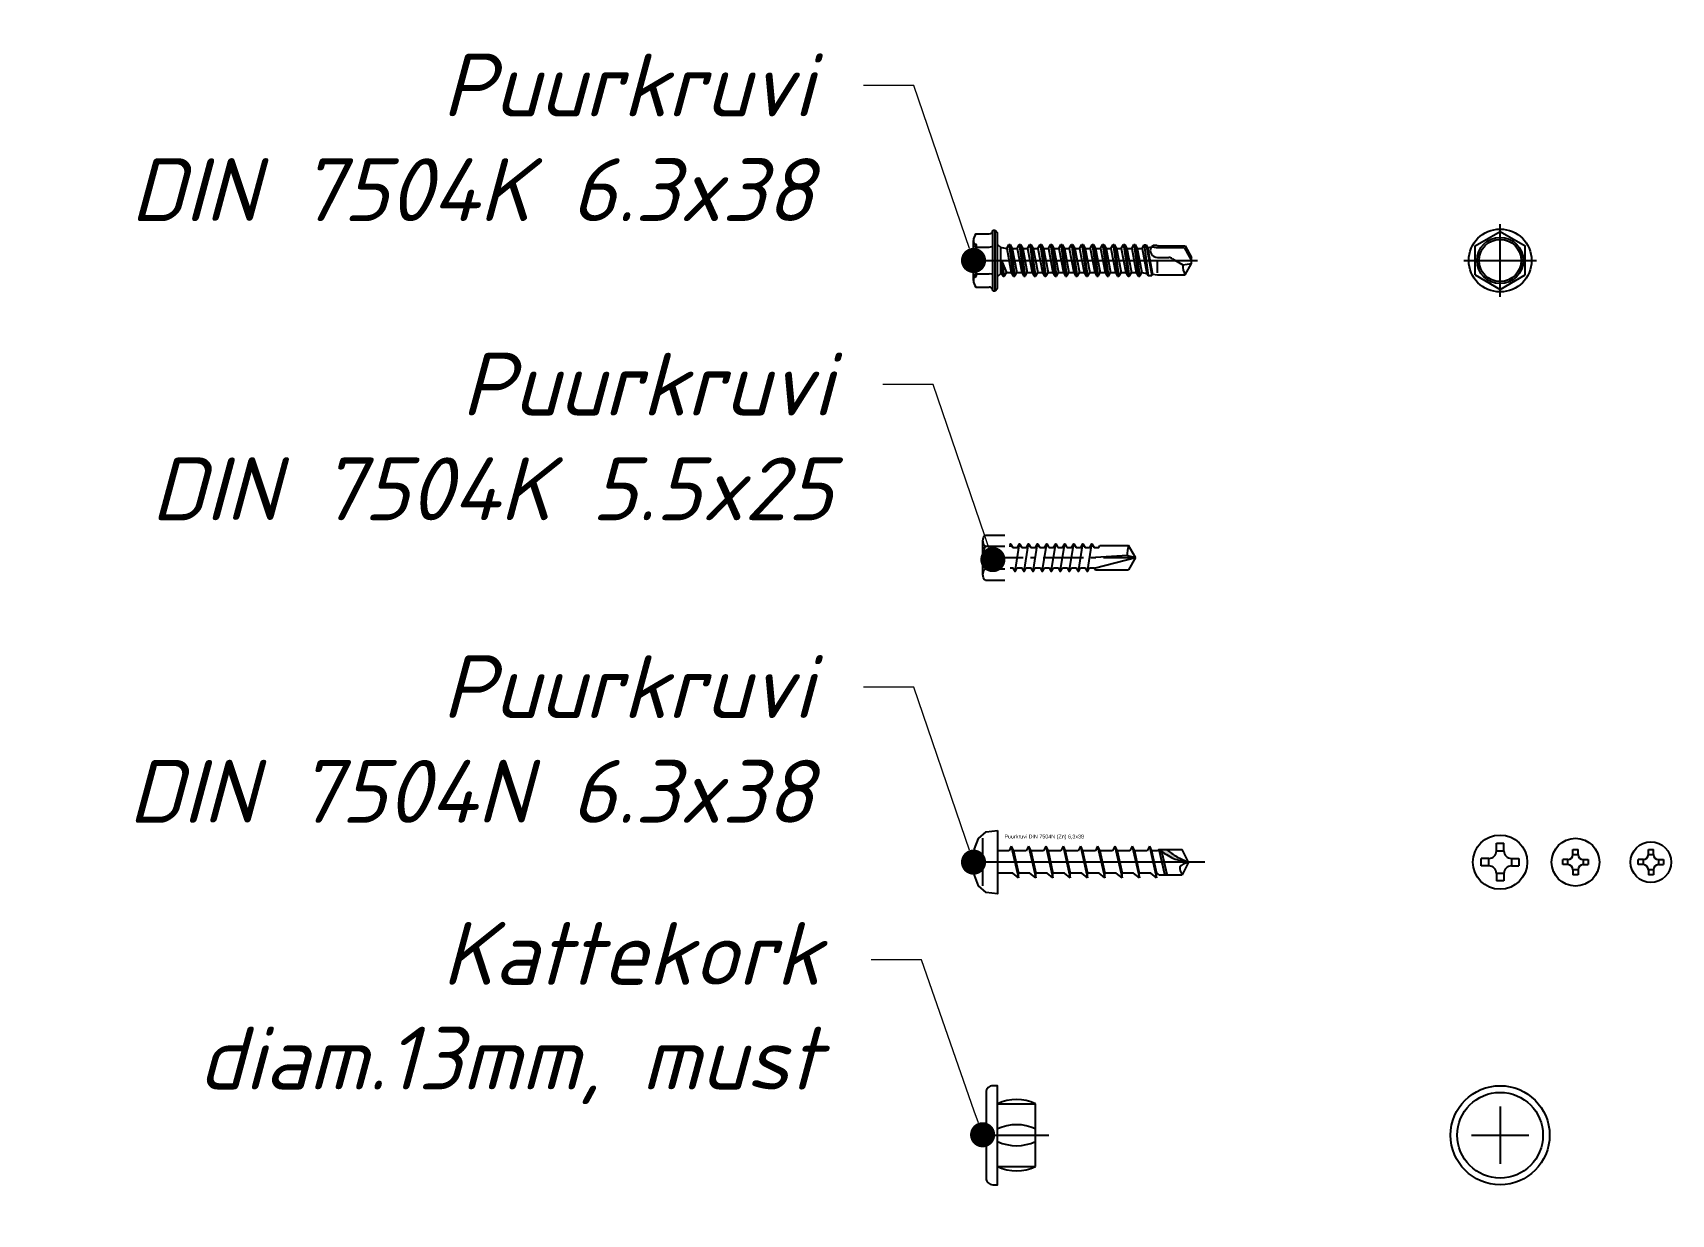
# Model space of a CAD drawing. Header units: millimetres. Extents: x -29692 to 34729, y -8412 to 43293.
# Drawn here: x -16602 to -16276, y 983.1 to 1218.2 of the extents above; entities that cross this region are included whole.
import ezdxf
from ezdxf import colors
from ezdxf.entities.mleader import LeaderData, LeaderLine
from ezdxf.math import Vec2, Vec3

# ---------------------------------------------------------------- set-up
doc = ezdxf.new("R2010")
doc.units = ezdxf.units.MM
doc.linetypes.add('GOST2.303 6', pattern=[12, 8, -1.5, 1, -1.5])
doc.layers.add('_0_004_Текст_01', color=7, linetype='Continuous', lineweight=18)
doc.styles.add('_DZ_2.5', font='isocpeui.ttf', dxfattribs={"height": 2.5})
doc.styles.get("Standard").update_dxf_attribs({"font": 'arial.ttf'})

# ---------------------------------------------------------------- blocks, each defined once
blk = doc.blocks.new('Needikatted_13')
at = {"color": 0, "linetype": 'ByBlock', "lineweight": -2}
for p, q in [((0, 6.25), (7.54, 6.25)), ((7.54, -6.25), (7.54, 6.25)), ((-5, 0), (10.22, 0)), ((0, -6.25), (7.54, -6.25))]:
    blk.add_line(p, q, dxfattribs=at)
blk.add_lwpolyline([(-2.29, -8.53, 0.414214), (-0.97, -9.85), (0, -9.85), (0, 9.85), (-0.97, 9.85, 0.414214), (-2.29, 8.53)], format="xyb", close=True, dxfattribs=at)
for centre, start, end in [((3.77, -1.8), 64.8997, 115.1003), ((3.77, -6.8), 64.8997, 115.1003), ((3.77, 6.8), 244.8997, 295.1003), ((3.77, 1.8), 244.8997, 295.1003)]:
    blk.add_arc(centre, 8.89, start, end, dxfattribs=at)
blk = doc.blocks.new('*U1148')
at = {"color": 0, "linetype": 'ByBlock', "lineweight": -2}
for p, q in [((-4.8, -3.97), (-4.8, 3.97)), ((-4.34, 5.29), (-1.67, 5.29)), ((-0.94, 6.01), (-0.52, 6.01)), ((-0.94, -6.01), (-0.94, 6.01)), ((-0.52, 6.01), (0, 5.5)), ((-0.52, -6.01), (-0.52, 6.01)), ((0, -5.5), (0, 5.5)), ((-5.94, 0), (39.76, 0)), ((-4.34, 2.65), (-1.67, 2.65)), ((0, 3.21), (0.63, 2.57)), ((0.63, -2.57), (0.63, 2.57)), ((0.63, 2.57), (0.86, 2.57)), ((0.86, 2.57), (1.81, 2.41)), ((1.81, 2.41), (2.24, 3.15)), ((1.81, 2.41), (2.72, -2.41)), ((2.24, 3.15), (2.49, 3.15)), ((2.24, 3.15), (3.15, -3.15)), ((2.49, 3.15), (2.92, 2.41)), ((2.49, 3.15), (3.4, -3.15)), ((2.92, 2.41), (3.88, 2.41)), ((2.92, 2.41), (3.83, -2.41)), ((3.88, 2.41), (4.31, 3.15)), ((3.88, 2.41), (4.79, -2.41)), ((4.31, 3.15), (4.56, 3.15)), ((4.31, 3.15), (5.22, -3.15)), ((4.56, 3.15), (4.99, 2.41)), ((4.56, 3.15), (5.47, -3.15)), ((4.99, 2.41), (5.9, -2.41)), ((4.99, 2.41), (5.95, 2.41)), ((5.95, 2.41), (6.38, 3.15)), ((5.95, 2.41), (6.87, -2.41)), ((6.38, 3.15), (6.63, 3.15)), ((6.38, 3.15), (7.3, -3.15)), ((6.63, 3.15), (7.06, 2.41)), ((6.63, 3.15), (7.55, -3.15)), ((7.06, 2.41), (7.98, -2.41)), ((7.06, 2.41), (8.03, 2.41)), ((8.03, 2.41), (8.46, 3.15)), ((8.03, 2.41), (8.94, -2.41)), ((8.46, 3.15), (8.71, 3.15)), ((8.46, 3.15), (9.37, -3.15)), ((8.71, 3.15), (9.14, 2.41)), ((8.71, 3.15), (9.62, -3.15)), ((9.14, 2.41), (10.05, -2.41)), ((9.14, 2.41), (10.1, 2.41)), ((10.1, 2.41), (10.53, 3.15)), ((10.1, 2.41), (11.01, -2.41)), ((10.53, 3.15), (10.78, 3.15)), ((10.53, 3.15), (11.44, -3.15)), ((10.78, 3.15), (11.21, 2.41)), ((10.78, 3.15), (11.69, -3.15)), ((11.21, 2.41), (12.12, -2.41)), ((11.21, 2.41), (12.17, 2.41)), ((12.17, 2.41), (12.6, 3.15)), ((12.17, 2.41), (13.09, -2.41)), ((12.6, 3.15), (12.85, 3.15)), ((12.6, 3.15), (13.52, -3.15)), ((12.85, 3.15), (13.28, 2.41)), ((12.85, 3.15), (13.77, -3.15)), ((13.28, 2.41), (14.19, -2.41)), ((13.28, 2.41), (14.25, 2.41)), ((14.25, 2.41), (14.68, 3.15)), ((14.25, 2.41), (15.16, -2.41)), ((14.68, 3.15), (14.93, 3.15)), ((14.68, 3.15), (15.59, -3.15)), ((14.93, 3.15), (15.36, 2.41)), ((14.93, 3.15), (15.84, -3.15)), ((15.36, 2.41), (16.27, -2.41)), ((15.36, 2.41), (16.32, 2.41)), ((16.32, 2.41), (16.75, 3.15)), ((16.32, 2.41), (17.23, -2.41)), ((16.75, 3.15), (17, 3.15)), ((16.75, 3.15), (17.66, -3.15)), ((17, 3.15), (17.43, 2.41)), ((17, 3.15), (17.91, -3.15)), ((17.43, 2.41), (18.34, -2.41)), ((17.43, 2.41), (18.39, 2.41)), ((18.39, 2.41), (18.82, 3.15)), ((18.39, 2.41), (19.31, -2.41)), ((18.82, 3.15), (19.07, 3.15)), ((18.82, 3.15), (19.74, -3.15)), ((19.07, 3.15), (19.5, 2.41)), ((19.07, 3.15), (19.98, -3.15)), ((19.5, 2.41), (20.41, -2.41)), ((19.5, 2.41), (20.47, 2.41)), ((20.47, 2.41), (20.9, 3.15)), ((20.47, 2.41), (21.38, -2.41)), ((20.9, 3.15), (21.15, 3.15)), ((20.9, 3.15), (21.81, -3.15)), ((21.15, 3.15), (21.58, 2.41)), ((21.15, 3.15), (22.06, -3.15)), ((21.58, 2.41), (22.49, -2.41)), ((21.58, 2.41), (22.54, 2.41)), ((22.54, 2.41), (22.97, 3.15)), ((22.54, 2.41), (23.45, -2.41)), ((22.97, 3.15), (23.22, 3.15)), ((22.97, 3.15), (23.88, -3.15)), ((23.22, 3.15), (23.65, 2.41)), ((23.22, 3.15), (24.13, -3.15)), ((23.65, 2.41), (24.61, 2.41)), ((23.65, 2.41), (24.56, -2.41)), ((24.61, 2.41), (25.04, 3.15)), ((24.61, 2.41), (25.52, -2.41)), ((25.04, 3.15), (25.29, 3.15)), ((25.04, 3.15), (25.95, -3.15)), ((25.29, 3.15), (25.72, 2.41)), ((25.29, 3.15), (26.2, -3.15)), ((25.72, 2.41), (26.63, -2.41)), ((25.72, 2.41), (26.68, 2.41)), ((26.68, 2.41), (27.11, 3.15)), ((26.68, 2.41), (27.6, -2.41)), ((27.11, 3.15), (27.36, 3.15)), ((27.11, 3.15), (28.03, -3.15)), ((27.36, 3.15), (27.79, 2.41)), ((27.36, 3.15), (28.28, -3.15)), ((27.79, 2.41), (28.71, -2.41)), ((27.79, 2.41), (28.71, 2.41)), ((28.71, 2.41), (28.76, 2.41)), ((28.76, 2.41), (29.14, 3.09)), ((28.76, 2.41), (29.7, -2.56)), ((29.14, 3.09), (29.54, 3.09)), ((29.14, 3.09), (29.97, -3.02)), ((29.54, 3.09), (29.83, 2.58)), ((29.54, 3.09), (30.68, -3.02)), ((29.83, 2.58), (30.77, 2.73)), ((29.83, 2.58), (30.84, -2.74)), ((30.77, 2.73), (30.94, 3.02)), ((30.77, 2.73), (31.54, 2.58)), ((30.94, 3.02), (31.77, 3.02)), ((31.54, 2.58), (37.12, 2.58)), ((31.77, 3.02), (31.84, 2.89)), ((31.82, 0.57), (34.04, 0.57)), ((31.82, -2.43), (31.82, 0.11)), ((31.84, 2.89), (37.3, 2.89)), ((34.77, 0.34), (36.84, -0.85)), ((37.12, 2.58), (38.61, -0.06)), ((37.3, 2.89), (38.61, 0.57)), ((38.61, -0.57), (38.61, 0.57)), ((-4.34, -2.65), (-1.67, -2.65)), ((0, -3.21), (0.63, -2.57)), ((0.63, -2.57), (0.74, -2.57)), ((0.74, -2.57), (0.74, 0)), ((0.74, 0), (1.76, -2.41)), ((0.74, 0), (1.33, -3.15)), ((0.74, 0), (1.08, -3.15)), ((0.74, -2.57), (1.08, -3.15)), ((1.08, -3.15), (1.33, -3.15)), ((1.33, -3.15), (1.76, -2.41)), ((1.76, -2.41), (2.72, -2.41)), ((2.72, -2.41), (3.15, -3.15)), ((3.15, -3.15), (3.4, -3.15)), ((3.4, -3.15), (3.83, -2.41)), ((3.83, -2.41), (4.79, -2.41)), ((4.79, -2.41), (5.22, -3.15)), ((5.22, -3.15), (5.47, -3.15)), ((5.47, -3.15), (5.9, -2.41)), ((5.9, -2.41), (6.87, -2.41)), ((6.87, -2.41), (7.3, -3.15)), ((7.3, -3.15), (7.55, -3.15)), ((7.55, -3.15), (7.98, -2.41)), ((7.98, -2.41), (8.94, -2.41)), ((8.94, -2.41), (9.37, -3.15)), ((9.37, -3.15), (9.62, -3.15)), ((9.62, -3.15), (10.05, -2.41)), ((10.05, -2.41), (11.01, -2.41)), ((11.01, -2.41), (11.44, -3.15)), ((11.44, -3.15), (11.69, -3.15)), ((11.69, -3.15), (12.12, -2.41)), ((12.12, -2.41), (13.09, -2.41)), ((13.09, -2.41), (13.52, -3.15)), ((13.52, -3.15), (13.77, -3.15)), ((13.77, -3.15), (14.19, -2.41)), ((14.19, -2.41), (15.16, -2.41)), ((15.16, -2.41), (15.59, -3.15)), ((15.59, -3.15), (15.84, -3.15)), ((15.84, -3.15), (16.27, -2.41)), ((16.27, -2.41), (17.23, -2.41)), ((17.23, -2.41), (17.66, -3.15)), ((17.66, -3.15), (17.91, -3.15)), ((17.91, -3.15), (18.34, -2.41)), ((18.34, -2.41), (19.31, -2.41)), ((19.31, -2.41), (19.74, -3.15)), ((19.74, -3.15), (19.98, -3.15)), ((19.98, -3.15), (20.41, -2.41)), ((20.41, -2.41), (21.38, -2.41)), ((21.38, -2.41), (21.81, -3.15)), ((21.81, -3.15), (22.06, -3.15)), ((22.06, -3.15), (22.49, -2.41)), ((22.49, -2.41), (23.45, -2.41)), ((23.45, -2.41), (23.88, -3.15)), ((23.88, -3.15), (24.13, -3.15)), ((24.13, -3.15), (24.56, -2.41)), ((24.56, -2.41), (25.52, -2.41)), ((25.52, -2.41), (25.95, -3.15)), ((25.95, -3.15), (26.2, -3.15)), ((26.2, -3.15), (26.63, -2.41)), ((26.63, -2.41), (27.6, -2.41)), ((27.6, -2.41), (28.03, -3.15)), ((28.03, -3.15), (28.28, -3.15)), ((28.28, -3.15), (28.71, -2.41)), ((28.71, -2.41), (29.7, -2.56)), ((29.7, -2.56), (29.97, -3.02)), ((29.97, -3.02), (30.68, -3.02)), ((30.68, -3.02), (30.84, -2.74)), ((30.84, -2.74), (31.82, -2.89)), ((31.82, -2.89), (37.3, -2.89)), ((36.84, -0.85), (38.61, -0.57)), ((37.3, -2.89), (38.61, -0.57)), ((-4.34, -5.29), (-1.67, -5.29)), ((-0.94, -6.01), (-0.52, -6.01)), ((-0.52, -6.01), (0, -5.5))]:
    blk.add_line(p, q, dxfattribs=at)
at = {"color": 0, "linetype": 'ByBlock', "lineweight": -2, "ltscale": 0.3}
for p, q in [((-4.8, 3.44), (-4.23, 3.15)), ((-4.23, -3.15), (-4.23, 3.15)), ((-4.8, -3.44), (-4.23, -3.15))]:
    blk.add_line(p, q, dxfattribs=at)
at = {"color": 0, "linetype": 'ByBlock', "lineweight": -2}
for points in [[(-1.67, 2.65), (-1.15, 2.75), (-0.94, 2.99)], [(-0.94, -2.99), (-1.15, -2.75), (-1.67, -2.65)]]:
    blk.add_lwpolyline(points, dxfattribs=at)
for centre, radius, start, end in [((-2.66, 3.97), 2.14, 141.7868, 218.2132), ((-1.67, 6.01), 0.723, 270, 0), ((3.07, 0), 7.87, 160.3471, 199.6529), ((31.86, 2.05), 1.48, 154.1863, 268.3379), ((34.04, -0.72), 1.3, 55.3314, 89.8989), ((-2.66, -3.97), 2.14, 141.7868, 218.2136), ((41.23, -0.93), 4.39, 178.9419, 206.5256), ((-1.67, -6.01), 0.723, 0, 90)]:
    blk.add_arc(centre, radius, start, end, dxfattribs=at)
blk = doc.blocks.new('*U1147')
at = {"linetype": 'ByBlock', "lineweight": -2}
h = blk.add_hatch(color=0, dxfattribs=at)
h.paths.add_polyline_path([(32.69, 1.89), (32.14, 2.24), (32.65, 0), (33.12, 0)])
h.paths.add_polyline_path([(33.2, -2.41), (33.67, -2.41), (33.12, 0), (32.65, 0)])
h = blk.add_hatch(color=0, dxfattribs=at)
edge = h.paths.add_edge_path()
edge.add_line((33.69, 2.43), (32.24, 2.43))
edge.add_spline(control_points=[(32.24, 2.43), (33.12, 1.79), (34.86, 0.55), (36.97, 0.18), (38, 0)], knot_values=[0.180678, 0.180678, 0.180678, 0.180678, 2.990477, 5.700414, 5.700414, 5.700414, 5.700414], degree=3, periodic=0)
edge.add_spline(control_points=[(38, 0), (37.2, 0.33), (35.67, 0.97), (34.33, 1.95), (33.69, 2.43)], knot_values=[0.180119, 0.180119, 0.180119, 0.180119, 2.436972, 4.514749, 4.514749, 4.514749, 4.514749], degree=3, periodic=0)
at = {"color": 0, "linetype": 'ByBlock', "lineweight": -2}
for p, q in [((2.27, 2.22), (0, 2.22)), ((2.72, 3.15), (2.27, 2.22)), ((2.72, 3.15), (3.16, 2.22)), ((2.72, 3.15), (4.14, -3.15)), ((3.16, 2.22), (4.14, -2.22)), ((5.71, 2.22), (3.16, 2.22)), ((6.15, 3.15), (5.71, 2.22)), ((6.15, 3.15), (6.6, 2.22)), ((6.15, 3.15), (7.58, -3.15)), ((6.6, 2.22), (7.58, -2.22)), ((9.15, 2.22), (6.6, 2.22)), ((9.59, 3.15), (9.15, 2.22)), ((9.59, 3.15), (10.03, 2.22)), ((9.59, 3.15), (11.01, -3.15)), ((10.03, 2.22), (11.01, -2.22)), ((12.58, 2.22), (10.03, 2.22)), ((13.03, 3.15), (12.58, 2.22)), ((13.03, 3.15), (13.47, 2.22)), ((13.03, 3.15), (14.45, -3.15)), ((13.47, 2.22), (14.45, -2.22)), ((16.02, 2.22), (13.47, 2.22)), ((16.46, 3.15), (16.02, 2.22)), ((16.46, 3.15), (16.91, 2.22)), ((16.46, 3.15), (17.89, -3.15)), ((16.91, 2.22), (17.89, -2.22)), ((19.46, 2.22), (16.91, 2.22)), ((19.9, 3.15), (19.46, 2.22)), ((19.9, 3.15), (20.34, 2.22)), ((19.9, 3.15), (21.32, -3.15)), ((20.34, 2.22), (21.32, -2.22)), ((22.89, 2.22), (20.34, 2.22)), ((23.34, 3.15), (22.89, 2.22)), ((23.34, 3.15), (23.78, 2.22)), ((23.34, 3.15), (24.76, -3.15)), ((23.78, 2.22), (24.76, -2.22)), ((26.33, 2.22), (23.78, 2.22)), ((26.77, 3.15), (26.33, 2.22)), ((26.77, 3.15), (27.21, 2.22)), ((26.77, 3.15), (28.2, -3.15)), ((27.21, 2.22), (28.19, -2.22)), ((29.77, 2.22), (27.21, 2.22)), ((30.21, 3.15), (29.77, 2.22)), ((30.21, 3.15), (31.63, -3.15)), ((30.21, 3.15), (30.65, 2.22)), ((30.65, 2.22), (31.63, -2.22)), ((31.75, 2.22), (30.65, 2.22)), ((32.07, 2.55), (31.75, 2.22)), ((32.07, 2.55), (36.73, 2.55)), ((32.69, 1.89), (32.14, 2.24)), ((32.14, 2.24), (33.2, -2.41)), ((33.69, 2.43), (32.24, 2.43)), ((32.69, 1.89), (33.67, -2.41)), ((38, 0), (36.73, 2.55)), ((3, -2.22), (0, -2.22)), ((4.14, -3.15), (3, -2.22)), ((4.14, -3.15), (4.14, -2.22)), ((6.43, -2.22), (4.14, -2.22)), ((7.58, -3.15), (6.43, -2.22)), ((7.58, -3.15), (7.58, -2.22)), ((9.87, -2.22), (7.58, -2.22)), ((11.01, -3.15), (9.87, -2.22)), ((11.01, -3.15), (11.01, -2.22)), ((13.3, -2.22), (11.01, -2.22)), ((14.45, -3.15), (13.3, -2.22)), ((14.45, -3.15), (14.45, -2.22)), ((16.74, -2.22), (14.45, -2.22)), ((17.89, -3.15), (16.74, -2.22)), ((17.89, -3.15), (17.89, -2.22)), ((20.18, -2.22), (17.89, -2.22)), ((21.32, -3.15), (20.18, -2.22)), ((21.32, -3.15), (21.32, -2.22)), ((23.61, -2.22), (21.32, -2.22)), ((24.76, -3.15), (23.61, -2.22)), ((24.76, -3.15), (24.76, -2.22)), ((27.05, -2.22), (24.76, -2.22)), ((28.2, -3.15), (27.05, -2.22)), ((28.2, -3.15), (28.19, -2.22)), ((30.49, -2.22), (28.19, -2.22)), ((31.63, -3.15), (30.49, -2.22)), ((31.63, -3.15), (31.63, -2.22)), ((31.75, -2.22), (31.63, -2.22)), ((32.07, -2.55), (31.75, -2.22)), ((32.07, -2.55), (36.73, -2.55)), ((33.2, -2.41), (33.67, -2.41)), ((38, 0), (36.73, -2.55))]:
    blk.add_line(p, q, dxfattribs=at)
at = {"color": 0, "linetype": 'ByBlock', "lineweight": -2, "ltscale": 0.05}
blk.add_line((41.23, 0), (-6.49, 0), dxfattribs=at)
at = {"color": 0, "linetype": 'ByBlock', "lineweight": -2}
for points in [[(0, 6.28), (0, -6.28), (-2.27, -6.05), (-3.82, -4.73), (-4.6, -2.62), (-4.6, 2.62), (-3.82, 4.73), (-2.27, 6.05), (0, 6.28)], [(-2.99, 4.74), (-2.99, -4.74)]]:
    blk.add_lwpolyline(points, dxfattribs=at)
for points, knots in [([(32.24, 2.43), (33.12, 1.79), (34.86, 0.55), (36.97, 0.18), (38, 0)], [0.180678, 0.180678, 0.180678, 0.180678, 2.990477, 5.700414, 5.700414, 5.700414, 5.700414]), ([(33.69, 2.43), (34.33, 1.95), (35.67, 0.97), (37.2, 0.33), (38, 0)], [0.180119, 0.180119, 0.180119, 0.180119, 2.257896, 4.514749, 4.514749, 4.514749, 4.514749]), ([(38, 0), (37.23, -0.24), (35.81, -0.68), (36.44, -1.97), (36.73, -2.55)], [0, 0, 0, 0, 1.496134, 2.745965, 2.745965, 2.745965, 2.745965])]:
    blk.add_open_spline(points, degree=3, knots=knots, dxfattribs=at)
at = {"color": 0, "linetype": 'ByBlock', "lineweight": -2, "ltscale": 5, "insert": (9.28, 4.98), "char_height": 0.7636, "attachment_point": 5}
blk.add_mtext('Puurkruvi DIN 7504N (Zn) 6,3x38', dxfattribs=at)
blk = doc.blocks.new('Needikatted 13 p')
at = {"color": 0, "linetype": 'ByBlock', "lineweight": -2, "ltscale": 0.2}
for p, q in [((0, 5.71), (0, -5.71)), ((-5.71, 0), (5.71, 0))]:
    blk.add_line(p, q, dxfattribs=at)
at = {"color": 0, "linetype": 'ByBlock', "lineweight": -2}
for radius in [9.85, 8.53]:
    blk.add_circle((0, 0), radius, dxfattribs=at)
blk = doc.blocks.new('Puurkruvi 5.5 pealt M10')
at = {"color": 0, "linetype": 'ByBlock', "lineweight": -2}
for p, q in [((0, -7.25), (0, 7.25)), ((-5, 2.89), (0, 5.77)), ((0, 5.77), (5, 2.89)), ((-7.25, 0), (7.25, 0)), ((-5, -2.89), (-5, 2.89)), ((5, -2.89), (5, 2.89)), ((-5, -2.89), (0, -5.77)), ((0, -5.77), (5, -2.89))]:
    blk.add_line(p, q, dxfattribs=at)
for radius in [6.25, 4.6, 4.2]:
    blk.add_circle((0, 0), radius, dxfattribs=at)
blk = doc.blocks.new('Puurkruvi DIN 7504K 6.3')
at = {"color": 0, "linetype": 'ByBlock', "lineweight": -2}
blk.add_blockref('Puurkruvi 5.5 pealt M10', (0, 0), dxfattribs=at)
blk = doc.blocks.new('4.2')
at = {"color": 0, "linetype": 'ByBlock', "lineweight": -2}
for p, q in [((-2.5, -0.5), (-2.5, 0.5)), ((-1.5, 0.5), (-2.5, 0.5)), ((-1.5, -0.5), (-1.5, 0.5)), ((-0.5, 2.5), (0.5, 2.5)), ((-0.5, 1.5), (-0.5, 2.5)), ((-0.5, 1.5), (0.5, 1.5)), ((0.5, 1.5), (0.5, 2.5)), ((1.5, 0.5), (1.5, -0.5)), ((1.5, 0.5), (2.5, 0.5)), ((2.5, 0.5), (2.5, -0.5)), ((-1.5, -0.5), (-2.5, -0.5)), ((0.5, -1.5), (-0.5, -1.5)), ((-0.5, -1.5), (-0.5, -2.5)), ((0.5, -2.5), (-0.5, -2.5)), ((0.5, -1.5), (0.5, -2.5)), ((1.5, -0.5), (2.5, -0.5))]:
    blk.add_line(p, q, dxfattribs=at)
blk.add_circle((0, 0), 4.05, dxfattribs=at)
for centre, start, end in [((-1.5, 1.5), 270, 0), ((1.5, 1.5), 180, 270), ((-1.5, -1.5), 0, 90), ((1.5, -1.5), 90, 180)]:
    blk.add_arc(centre, 1, start, end, dxfattribs=at)
blk = doc.blocks.new('4.8')
at = {"color": 0, "linetype": 'ByBlock', "lineweight": -2}
for p, q in [((-2.5, -0.5), (-2.5, 0.5)), ((-1.5, 0.5), (-2.5, 0.5)), ((-1.5, -0.5), (-1.5, 0.5)), ((-0.5, 2.5), (0.5, 2.5)), ((-0.5, 1.5), (-0.5, 2.5)), ((-0.5, 1.5), (0.5, 1.5)), ((0.5, 1.5), (0.5, 2.5)), ((1.5, 0.5), (1.5, -0.5)), ((1.5, 0.5), (2.5, 0.5)), ((2.5, 0.5), (2.5, -0.5)), ((-1.5, -0.5), (-2.5, -0.5)), ((0.5, -1.5), (-0.5, -1.5)), ((-0.5, -1.5), (-0.5, -2.5)), ((0.5, -2.5), (-0.5, -2.5)), ((0.5, -1.5), (0.5, -2.5)), ((1.5, -0.5), (2.5, -0.5))]:
    blk.add_line(p, q, dxfattribs=at)
blk.add_circle((0, 0), 4.75, dxfattribs=at)
for centre, start, end in [((-1.5, 1.5), 270, 0), ((1.5, 1.5), 180, 270), ((-1.5, -1.5), 0, 90), ((1.5, -1.5), 90, 180)]:
    blk.add_arc(centre, 1, start, end, dxfattribs=at)
blk = doc.blocks.new('5.5')
at = {"color": 0, "linetype": 'ByBlock', "lineweight": -2}
for p, q in [((-0.75, 3.75), (0.75, 3.75)), ((-0.75, 2.25), (-0.75, 3.75)), ((0.75, 2.25), (0.75, 3.75)), ((-3.75, -0.75), (-3.75, 0.75)), ((-2.25, 0.75), (-3.75, 0.75)), ((-2.25, -0.75), (-2.25, 0.75)), ((-0.75, 2.25), (0.75, 2.25)), ((2.25, 0.75), (2.25, -0.75)), ((2.25, 0.75), (3.75, 0.75)), ((3.75, 0.75), (3.75, -0.75)), ((-2.25, -0.75), (-3.75, -0.75)), ((0.75, -2.25), (-0.75, -2.25)), ((-0.75, -2.25), (-0.75, -3.75)), ((0.75, -2.25), (0.75, -3.75)), ((2.25, -0.75), (3.75, -0.75)), ((0.75, -3.75), (-0.75, -3.75))]:
    blk.add_line(p, q, dxfattribs=at)
blk.add_circle((0, 0), 5.4, dxfattribs=at)
for centre, start, end in [((-2.25, 2.25), 270, 0), ((2.25, 2.25), 180, 270), ((-2.25, -2.25), 0, 90), ((2.25, -2.25), 90, 180)]:
    blk.add_arc(centre, 1.5, start, end, dxfattribs=at)
blk = doc.blocks.new('_Dot')
at = {"color": 0, "linetype": 'ByBlock', "lineweight": -2}
blk.add_line((-0.5, 0), (-1, 0), dxfattribs=at)
at = {"color": 0, "linetype": 'ByBlock', "const_width": 0.5}
blk.add_lwpolyline([(-0.25, 0, 1), (0.25, 0, 1)], format="xyb", close=True, dxfattribs=at)
blk = doc.blocks.new('*U1161')
at = {"color": 0}
for p, q in [((-4.5, 4.9), (-4.5, 1)), ((3.38, 5.4), (-3.38, 5.4)), ((-2.25, 4.9), (-2.25, 1)), ((2.25, 4.9), (2.25, 1)), ((4.5, 4.9), (4.5, 1)), ((-2.13, 0), (-2.75, -0.1)), ((2.75, -1), (-2.75, -1.9)), ((2.75, -2.8), (-2.75, -3.7)), ((2.75, -4.6), (-2.75, -5.5)), ((2.75, -6.4), (-2.75, -7.3)), ((2.75, -8.2), (-2.75, -9.1)), ((2.75, -10), (-2.75, -10.9)), ((2.75, -11.8), (-2.75, -12.7)), ((2.75, -13.6), (-2.75, -14.5)), ((2.75, -15.4), (-2.75, -16.3)), ((-2.4, -17.9), (-2.4, -23.61)), ((-0.41, -23.37), (0, -17)), ((2, -17), (0, -25)), ((2.4, -17), (2.4, -23.61)), ((0, -25), (-2.4, -23.61)), ((-0.41, -23.37), (0, -25)), ((0, -25), (2.4, -23.61))]:
    blk.add_line(p, q, dxfattribs=at)
at = {"color": 0, "linetype": 'GOST2.303 6'}
blk.add_line((0, 5.4), (0, -25), dxfattribs=at)
at = {"color": 0}
for points in [[(-2.57, 0), (-2.75, -0.1), (-2, -0.54)], [(2, 0), (2, -0.57), (2.75, -1), (2, -1.44)], [(-2, -0.54), (-2, -1.47), (-2.75, -1.9), (-2, -2.34)], [(-2, -2.34), (-2, -3.27), (-2.75, -3.7), (-2, -4.14)], [(2, -1.44), (2, -2.37), (2.75, -2.8), (2, -3.24)], [(2, -3.24), (2, -4.17), (2.75, -4.6), (2, -5.04)], [(-2, -4.14), (-2, -5.07), (-2.75, -5.5), (-2, -5.94)], [(-2, -5.94), (-2, -6.87), (-2.75, -7.3), (-2, -7.74)], [(2, -5.04), (2, -5.97), (2.75, -6.4), (2, -6.84)], [(-2, -7.74), (-2, -8.67), (-2.75, -9.1), (-2, -9.54)], [(-2, -9.54), (-2, -10.47), (-2.75, -10.9), (-2, -11.34)], [(2, -6.84), (2, -7.77), (2.75, -8.2), (2, -8.64)], [(2, -8.64), (2, -9.57), (2.75, -10), (2, -10.44)], [(-2, -11.34), (-2, -12.27), (-2.75, -12.7), (-2, -13.14)], [(2, -10.44), (2, -11.37), (2.75, -11.8), (2, -12.24)], [(2, -12.24), (2, -13.17), (2.75, -13.6), (2, -14.04)], [(-2, -13.14), (-2, -14.07), (-2.75, -14.5), (-2, -14.94)], [(-2, -14.94), (-2, -15.87), (-2.75, -16.3), (-2, -16.74)], [(2, -14.04), (2, -14.97), (2.75, -15.4), (2, -15.84)], [(2, -15.84), (2, -16.77), (2.4, -17)], [(-2, -16.74), (-2, -17.67), (-2.4, -17.9)]]:
    blk.add_lwpolyline(points, dxfattribs=at)
for centre, radius, start, end in [((-3.38, 3.88), 1.52, 42.1065, 137.8935), ((0, 0.07), 5.33, 65.0128, 114.9872), ((3.38, 3.88), 1.52, 42.1065, 137.8935), ((0, -34.77), 11.41, 92.0512, 102.1421)]:
    blk.add_arc(centre, radius, start, end, dxfattribs=at)

msp = doc.modelspace()

# ---------------------------------------------------------------- block references
at = {"color": 0, "linetype": 'ByBlock', "lineweight": -2}
for name, p in [('*U1148', (-16410.033, 1172.88)), ('Puurkruvi DIN 7504K 6.3', (-16310.033, 1172.88)), ('*U1147', (-16410.033, 1053.134)), ('Needikatted_13', (-16410.033, 998.789)), ('Needikatted 13 p', (-16310.033, 998.789))]:
    msp.add_blockref(name, p, dxfattribs=at)
at = {"color": 0, "xscale": -1, "rotation": 90}
msp.add_blockref('*U1161', (-16407.572, 1113.74), dxfattribs=at)
at = {"color": 0, "linetype": 'ByBlock', "lineweight": -2, "rotation": 90}
for name, p in [('5.5', (-16310.033, 1053.134)), ('4.8', (-16295.033, 1053.134)), ('4.2', (-16280.033, 1053.134))]:
    msp.add_blockref(name, p, dxfattribs=at)

# ---------------------------------------------------------------- leaders
at = {"layer": '_0_004_Текст_01'}
ml = msp.add_multileader_mtext('Standard', dxfattribs=at)
ml.set_content('Poldid DIN 931 M10\\PMutrid DIN 934 M10\\PSebid Din 9021 M10', color=256, style='_DZ_2.5')
ml.set_leader_properties(color=256, linetype='ByLayer', lineweight=-1)
ml.set_arrow_properties(name='DOT')
ml.build(insert=Vec2(0, 0))
ml.multileader.update_dxf_attribs({"dogleg_length": 2, "arrow_head_size": 5, "scale": 5})
ctx = ml.context
ctx.base_point, ctx.scale, ctx.char_height, ctx.arrow_head_size, ctx.landing_gap_size, ctx.plane_origin = Vec3(-16613.363, 1418.898), 5, 12.5, 5, 10, Vec3(-16419.375, 1384.055)
ctx.text_align_type = 2
notes = []
notes.append((ctx, [(0, (1, 1, 0), (-16431.27, 1418.898), (-1, 0), 10, [(0, [(-16419.375, 1384.055)], 0, [])])]))
ctx.mtext.insert, ctx.mtext.alignment, ctx.mtext.flow_direction = Vec3(-16451.27, 1425.153), 3, 5
ml = msp.add_multileader_mtext('Standard', dxfattribs=at)
ml.set_content('Puurkruvi\\PDIN 7504K 6.3x38', color=256, style='_DZ_2.5')
ml.set_leader_properties(color=256, linetype='ByLayer', lineweight=-1)
ml.set_arrow_properties(name='DOT')
ml.build(insert=Vec2(0, 0))
ml.multileader.update_dxf_attribs({"dogleg_length": 2, "arrow_head_size": 5, "scale": 5})
ctx = ml.context
ctx.base_point, ctx.scale, ctx.char_height, ctx.arrow_head_size, ctx.landing_gap_size, ctx.plane_origin = Vec3(-16593.833, 1207.723), 5, 12.5, 5, 10, Vec3(-16414.831, 1172.88)
ctx.text_align_type = 2
notes.append((ctx, [(0, (1, 1, 0), (-16426.721, 1207.723), (-1, 0), 10, [(0, [(-16414.831, 1172.88)], 0, [])])]))
ctx.mtext.insert, ctx.mtext.alignment, ctx.mtext.flow_direction = Vec3(-16446.721, 1214.053), 3, 5
ml = msp.add_multileader_mtext('Standard', dxfattribs=at)
ml.set_content('Puurkruvi\\PDIN 7504K 5.5x25', color=256, style='_DZ_2.5')
ml.set_leader_properties(color=256, linetype='ByLayer', lineweight=-1)
ml.set_arrow_properties(name='DOT')
ml.build(insert=Vec2(0, 0))
ml.multileader.update_dxf_attribs({"dogleg_length": 2, "arrow_head_size": 5, "scale": 5})
ctx = ml.context
ctx.base_point, ctx.scale, ctx.char_height, ctx.arrow_head_size, ctx.landing_gap_size, ctx.plane_origin = Vec3(-16589.896, 1148.189), 5, 12.5, 5, 10, Vec3(-16410.98, 1113.346)
ctx.text_align_type = 2
notes.append((ctx, [(0, (1, 1, 0), (-16422.87, 1148.189), (-1, 0), 10, [(0, [(-16410.98, 1113.346)], 0, [])])]))
ctx.mtext.insert, ctx.mtext.alignment, ctx.mtext.flow_direction = Vec3(-16442.87, 1154.52), 3, 5
ml = msp.add_multileader_mtext('Standard', dxfattribs=at)
ml.set_content('Puurkruvi\\PDIN 7504N 6.3x38', color=256, style='_DZ_2.5')
ml.set_leader_properties(color=256, linetype='ByLayer', lineweight=-1)
ml.set_arrow_properties(name='DOT')
ml.build(insert=Vec2(0, 0))
ml.multileader.update_dxf_attribs({"dogleg_length": 2, "arrow_head_size": 5, "scale": 5})
ctx = ml.context
ctx.base_point, ctx.scale, ctx.char_height, ctx.arrow_head_size, ctx.landing_gap_size, ctx.plane_origin = Vec3(-16593.833, 1087.977), 5, 12.5, 5, 10, Vec3(-16414.831, 1053.134)
ctx.text_align_type = 2
notes.append((ctx, [(0, (1, 1, 0), (-16426.721, 1087.977), (-1, 0), 10, [(0, [(-16414.831, 1053.134)], 0, [])])]))
ctx.mtext.insert, ctx.mtext.alignment, ctx.mtext.flow_direction = Vec3(-16446.721, 1094.308), 3, 5
ml = msp.add_multileader_mtext('Standard', dxfattribs=at)
ml.set_content('Kattekork \\Pdiam.13mm, must', color=256, style='_DZ_2.5')
ml.set_leader_properties(color=256, linetype='ByLayer', lineweight=-1)
ml.set_arrow_properties(name='DOT')
ml.build(insert=Vec2(0, 0))
ml.multileader.update_dxf_attribs({"dogleg_length": 2, "arrow_head_size": 5, "scale": 5})
ctx = ml.context
ctx.base_point, ctx.scale, ctx.char_height, ctx.arrow_head_size, ctx.landing_gap_size, ctx.plane_origin = Vec3(-16580.363, 1033.717), 5, 12.5, 5, 10, Vec3(-16413.022, 998.874)
ctx.text_align_type = 2
notes.append((ctx, [(0, (1, 1, 0), (-16425.211, 1033.717), (-1, 0), 10, [(0, [(-16413.022, 998.874)], 0, [])])]))
ctx.mtext.insert, ctx.mtext.alignment, ctx.mtext.flow_direction = Vec3(-16445.211, 1041.217), 3, 5
for ctx, leaders in notes:
    for number, flags, end, landing, length, lines in leaders:
        leader = LeaderData()
        leader.index, (leader.has_last_leader_line, leader.has_dogleg_vector, leader.attachment_direction) = number, flags
        leader.last_leader_point, leader.dogleg_vector, leader.dogleg_length = Vec3(end), Vec3(landing), length
        for number, points, colour, breaks in lines:
            line = LeaderLine()
            line.index, line.vertices, line.color, line.breaks = number, Vec3.list(points), colors.encode_raw_color(colour), breaks
            leader.lines.append(line)
        ctx.leaders.append(leader)

doc.saveas('drawing.dxf')
